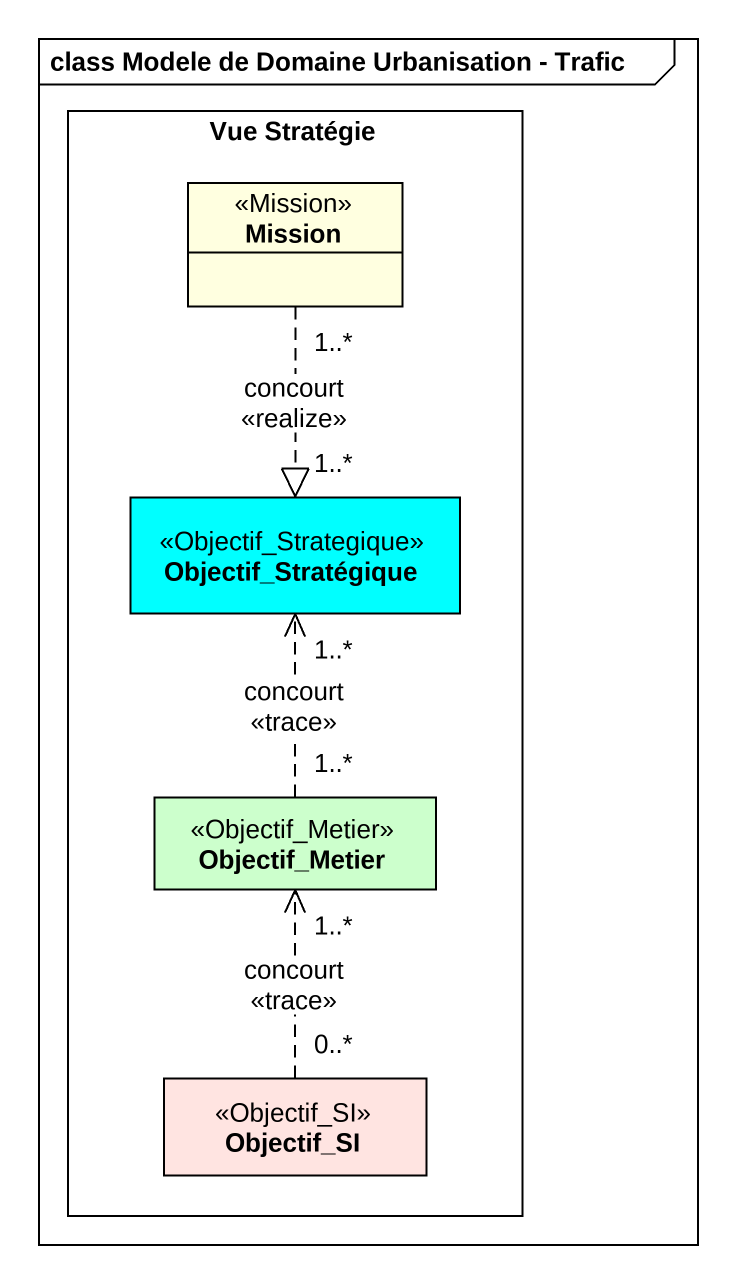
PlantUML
@startuml
mainframe class Modele de Domaine Urbanisation - Trafic
hide circle
hide empty members
rectangle "Vue Stratégie" as Vue_Stratégie {
  class Mission <<Mission>> #FFFFE0
  class Objectif_Stratégique <<Objectif_Strategique>> #00FFFF
  class Objectif_Metier <<Objectif_Metier>> #CCFFCC
  class Objectif_SI <<Objectif_SI>> #FFE4E1
}
Mission "1..*" ..|> "1..*" Objectif_Stratégique : concourt\n<<realize>>
Objectif_Metier "1..*" .up.> "1..*" Objectif_Stratégique : concourt\n<<trace>>
Objectif_SI "0..*" .up.> "1..*" Objectif_Metier : concourt\n<<trace>>
@enduml
